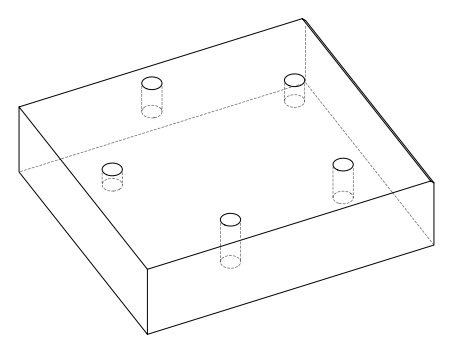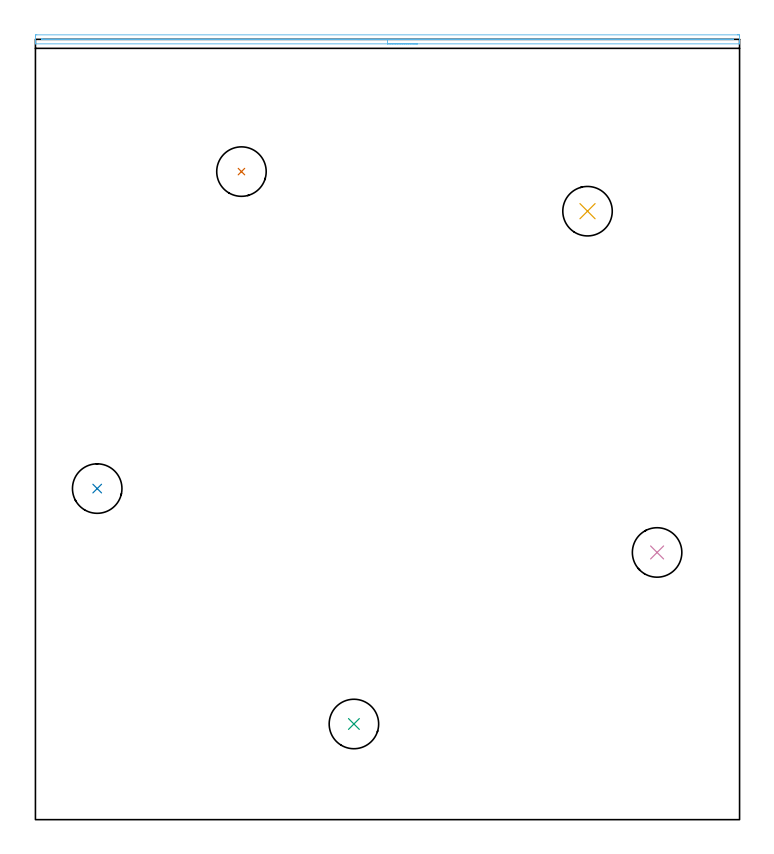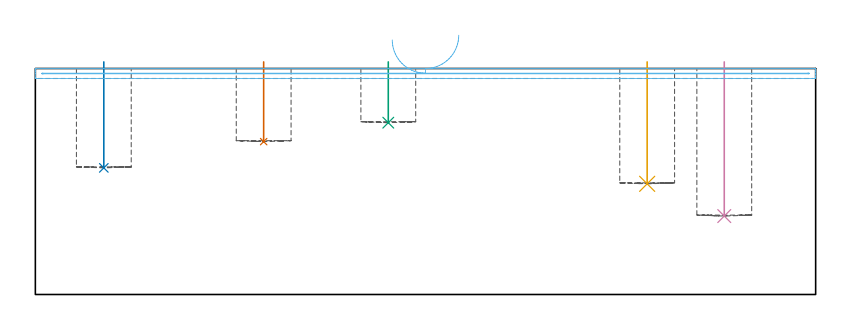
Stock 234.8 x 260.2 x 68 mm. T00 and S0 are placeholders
(PLAN: 6 operations, 1 tool changes, 4.5 min)
(1 INDEXABLE_INSERT_DRILL_BLIND_HOLE_FROM_SOLID | STEP1POCKET | NXT0302_004 | 0.1 min | 4658 mm3)
(2 INDEXABLE_INSERT_DRILL_BLIND_HOLE_FROM_SOLID_1 | STEP1POCKET_1 | NXT0302_004 | 0.13 min | 6346 mm3)
(3 INDEXABLE_INSERT_DRILL_BLIND_HOLE_FROM_SOLID_2 | STEP1POCKET_2 | NXT0302_004 | 0.07 min | 3441 mm3)
(4 INDEXABLE_INSERT_DRILL_BLIND_HOLE_FROM_SOLID_3 | STEP1POCKET_3 | NXT0302_004 | 0.19 min | 9443 mm3)
(5 INDEXABLE_INSERT_DRILL_BLIND_HOLE_FROM_SOLID_4 | STEP1POCKET_4 | NXT0302_004 | 0.15 min | 7373 mm3)
(6 AREA_MILL | FG_CHAMFER_SURFACE | UGT0205_001 | 3.89 min | 1057 mm3)
(TOOL NXT0302_004 | Index. Insert Drill 16.5mm [880-D1650L20-05] | D16.5 PA176 FL83 Z2)
(TOOL UGT0205_001 | Chamfer Mill 20 x 3 x 45 deg. | D20 FL50 Z2)
(OP 1 INDEXABLE_INSERT_DRILL_BLIND_HOLE_FROM_SOLID)
G17 G21 G94 G90
T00 M6
G54
G17 G0 G90 X68.7 Y216.1 S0 M3
G43 Z78. H1
G94 G81 G98 Z46. F250. R70.
G80
M5
M2
(OP 2 INDEXABLE_INSERT_DRILL_BLIND_HOLE_FROM_SOLID_1)
G17 G21 G94 G90
T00 M6
G54
G17 G0 G90 X20.6 Y110.4 S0 M3
G43 Z78. H1
G94 G81 G98 Z38.1 F250. R70.
G80
M5
M2
(OP 3 INDEXABLE_INSERT_DRILL_BLIND_HOLE_FROM_SOLID_2)
G17 G21 G94 G90
T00 M6
G54
G17 G0 G90 X106.2 Y31.9 S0 M3
G43 Z78. H1
G94 G81 G98 Z51.7 F250. R70.
G80
M5
M2
(OP 4 INDEXABLE_INSERT_DRILL_BLIND_HOLE_FROM_SOLID_3)
G17 G21 G94 G90
T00 M6
G54
G17 G0 G90 X207.3 Y89.1 S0 M3
G43 Z78. H1
G94 G81 G98 Z23.6 F250. R70.
G80
M5
M2
(OP 5 INDEXABLE_INSERT_DRILL_BLIND_HOLE_FROM_SOLID_4)
G17 G21 G94 G90
T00 M6
G54
G17 G0 G90 X184.1 Y202.9 S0 M3
G43 Z78. H1
G94 G81 G98 Z33.3 F250. R70.
G80
M5
M2
(OP 6 AREA_MILL)
G17 G21 G94 G90
T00 M6
G54
G17 G0 G90 X127.4 Y258.7 S1061 M3
G43 Z78. H0
G94 G1 X127.362 Z77.128 F250.
X127.248 Z76.263
X127.059 Z75.412
X126.797 Z74.58
X126.463 Z73.774
X126.06 Z73.
X125.592 Z72.264
X125.06 Z71.572
X124.471 Z70.929
X123.828 Z70.339
X123.136 Z69.808
X122.4 Z69.34
X121.626 Z68.937
X120.82 Z68.603
X119.988 Z68.341
X119.136 Z68.152
X118.272 Z68.038
X117.4 Z68.
X0.148
X0.01 Y258.703 Z67.988
X0.007 Y258.751 Z67.94
X0. Y259.104 Z67.595
Y259.606 Z67.093
Y260.2 Z66.495
Y261.389 Z65.308
X0.002 Y261.691 Z65.005
X0.452 Y261.7 Z65.
X234.206
X234.349 Y261.699 Z65.001
X234.798 Y261.691 Z65.005
X234.8 Y261.389 Z65.308
Y261.093 Z65.604
Y260.497 Z66.199
Y260.2 Z66.495
Y259.606 Z67.093
Y259.104 Z67.595
Y258.754 Z67.938
X234.79 Y258.703 Z67.988
X234.652 Y258.7 Z68.
X117.4
Y260.114 Z66.586
X2.292 Y260.115 Z66.585
X2.121 Y260.118 Z66.582
X2.015 Y260.121 Z66.579
X2.009 Y260.147 Z66.553
X2.003 Y260.2 Z66.5
X2.002 Y260.247 Z66.453
X2.005 Y260.27 Z66.43
X2.008 Y260.276 Z66.424
X2.036 Y260.279 Z66.421
X2.206 Y260.285 Z66.415
X2.292 Y260.286 Z66.414
X2.378
X232.508 Y260.285 Z66.415
X232.679 Y260.282 Z66.418
X232.785 Y260.279 Z66.421
X232.791 Y260.253 Z66.447
X232.797 Y260.2 Z66.5
X232.798 Y260.153 Z66.547
X232.795 Y260.13 Z66.57
X232.792 Y260.124 Z66.576
X232.764 Y260.121 Z66.579
X232.594 Y260.116 Z66.584
X232.508 Y260.114 Z66.586
X232.422
X117.4
X116.528 Z66.624
X115.664 Z66.738
X114.812 Z66.926
X113.98 Z67.189
X113.174 Z67.523
X112.4 Z67.925
X111.664 Z68.394
X110.972 Z68.925
X110.329 Z69.515
X109.74 Z70.158
X109.208 Z70.85
X108.74 Z71.586
X108.337 Z72.36
X108.003 Z73.165
X107.741 Z73.998
X107.552 Z74.849
X107.438 Z75.714
X107.4 Z76.586
G0 Z78.
M5
M2
